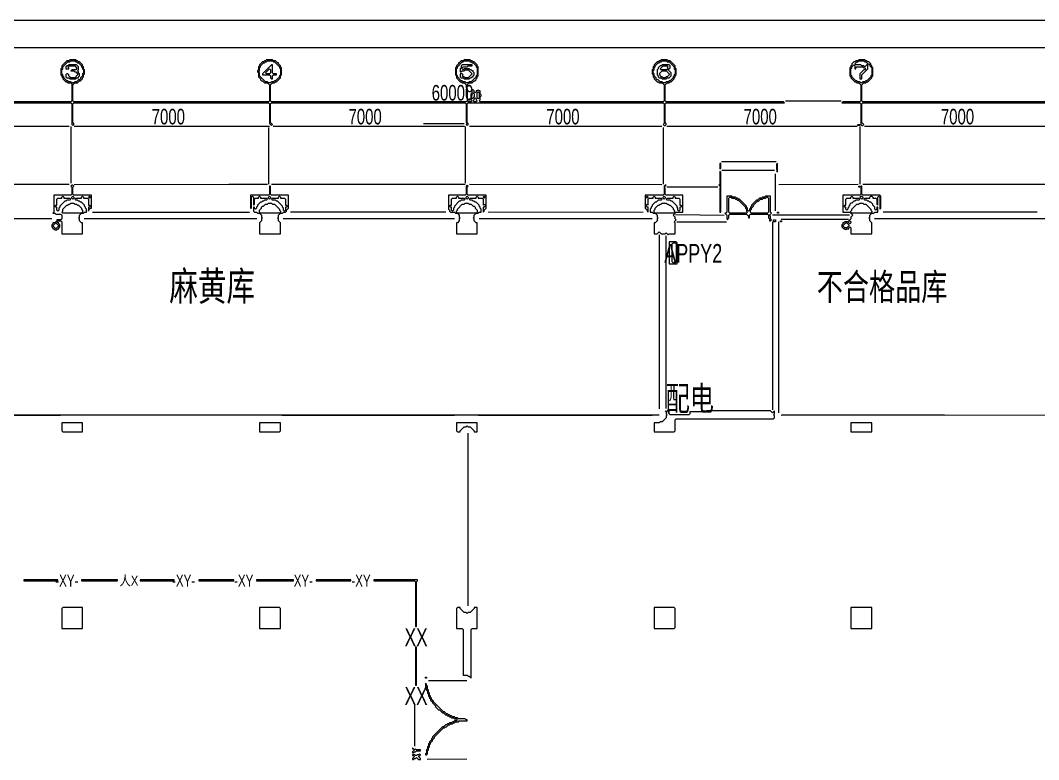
# Model space of a CAD drawing. Extents: x 67 to 3049, y 50 to 1736.
# Drawn here: x 1016 to 2041, y 992 to 1736 of the extents above; entities that cross this region are included whole.
import ezdxf

# ---------------------------------------------------------------- set-up
doc = ezdxf.new("R2010")
doc.units = 0
for name, color, linetype, lineweight in [('OCR_TEXT', 6, 'Continuous', 0), ('TRACE_STRAIGHT', 5, 'Continuous', 0), ('TRACE_TEXT_SYMBOL', 6, 'Continuous', 0)]:
    doc.layers.add(name, color=color, linetype=linetype, lineweight=lineweight)
doc.styles.add('wqy-unicode', font='wqy-unicode.lff')

msp = doc.modelspace()

# ---------------------------------------------------------------- linework, layer by layer
at = {"layer": 'TRACE_STRAIGHT', "color": 5}
for p, q in [((68.1, 1735.9), (3046.9, 1735.9)), ((138.1, 1708.7), (3020.6, 1708.7)), ((1786, 1655), (1842, 1655)), ((873.1, 1629.3), (1065.6, 1629.3)), ((1067, 1629), (1067, 1572)), ((1070.6, 1629.3), (1266.9, 1629.3)), ((1270.6, 1629.3), (1463.1, 1629.3)), ((1422, 1632), (1463, 1632)), ((1464, 1629), (1464, 1572)), ((1468.1, 1629.3), (1661.9, 1629.3)), ((1666.9, 1629.3), (1858.1, 1629.3)), ((1861, 1629), (1861, 1571)), ((1865.6, 1629.3), (2060.6, 1629.3)), ((1266, 1628), (1266, 1571)), ((1663, 1628), (1663, 1571)), ((1721.9, 1594), (1776.9, 1593.9)), ((1722, 1585), (1775, 1585)), ((1776.1, 1544.1), (1776.1, 1581.6)), ((873.1, 1570.9), (1065.6, 1570.9)), ((1070.6, 1570.8), (1264.4, 1570.9)), ((1226, 1571), (1265, 1571)), ((1269, 1571), (1464, 1571)), ((1468.1, 1570.9), (1661.9, 1570.8)), ((1666.9, 1568.3), (1718.1, 1568.4)), ((1779.4, 1570.8), (1859.4, 1570.9)), ((1864, 1571), (2060, 1571)), ((936.9, 1536.7), (1048.1, 1536.5)), ((1089, 1543), (1247, 1543)), ((1288.1, 1543.1), (1444.4, 1543.1)), ((1486.9, 1543.1), (1643.1, 1542.9)), ((1675.6, 1540.4), (1724.4, 1540)), ((1773.1, 1540.1), (1850.6, 1540.3)), ((1884.4, 1543.1), (2039.4, 1543.1)), ((1080.6, 1536.6), (1254.4, 1536.6)), ((1280.6, 1536.6), (1453.1, 1536.6)), ((1478.1, 1536.6), (1651.9, 1536.6)), ((1676.9, 1533.3), (1726.9, 1533.3)), ((1773, 1533), (1773, 1344)), ((1779, 1533), (1779, 1341)), ((1781.9, 1535.9), (1849.4, 1535.8)), ((1875.6, 1536.6), (2049.4, 1536.6)), ((1659, 1520), (1659, 1345)), ((1666, 1345.4), (1666.2, 1519.1)), ((872, 1339), (1659, 1339)), ((881.9, 1338.6), (1056.9, 1338.6)), ((1279.4, 1338.6), (1453.1, 1338.6)), ((1476.9, 1338.6), (1651.9, 1338.6)), ((1781.9, 1338.5), (2072.6, 1338.9)), ((1782, 1339), (1946, 1339)), ((1466.4, 1320.4), (1466.4, 1146.6)), ((1426.9, 1071.7), (1465.6, 1071.6)), ((1412.9, 1047.9), (1412.9, 1005.4)), ((1425.6, 992.6), (1465.6, 992.7))]:
    msp.add_line(p, q, dxfattribs=at)
at = {"layer": 'TRACE_TEXT_SYMBOL', "color": 6}
for points in [[(1260, 1694), (1257, 1691), (1257, 1690), (1256, 1689), (1256, 1686), (1255, 1685), (1255, 1684), (1256, 1683), (1256, 1679), (1258, 1677), (1258, 1676), (1259, 1675), (1260, 1675), (1262, 1673), (1265, 1673), (1267, 1671), (1267, 1655), (1266, 1654), (1070, 1654), (1069, 1655), (1069, 1671), (1071, 1673), (1074, 1673), (1076, 1675), (1077, 1675), (1079, 1677), (1079, 1678), (1080, 1679), (1080, 1681), (1081, 1682), (1081, 1686), (1080, 1687), (1080, 1689), (1079, 1690), (1079, 1691), (1076, 1694), (1075, 1694), (1074, 1695), (1073, 1695), (1072, 1696), (1066, 1696), (1065, 1695), (1063, 1695), (1058, 1690), (1058, 1688), (1057, 1687), (1057, 1681), (1058, 1680), (1058, 1679), (1059, 1678), (1059, 1677), (1062, 1674), (1063, 1674), (1064, 1673), (1067, 1673), (1068, 1672), (1068, 1655), (1067, 1654), (872, 1654)], [(1466, 1666), (1466, 1671), (1468, 1673), (1471, 1673), (1473, 1675), (1474, 1675), (1475, 1676), (1475, 1677), (1476, 1678), (1476, 1679), (1477, 1680), (1477, 1689), (1476, 1690), (1476, 1691), (1473, 1694), (1472, 1694), (1471, 1695), (1470, 1695), (1469, 1696), (1463, 1696), (1462, 1695), (1460, 1695), (1458, 1693), (1457, 1693), (1457, 1692), (1455, 1690), (1455, 1689), (1454, 1688), (1454, 1681), (1455, 1680), (1455, 1678), (1459, 1674), (1460, 1674), (1461, 1673), (1463, 1673), (1465, 1671), (1465, 1668), (1466, 1667), (1466, 1655), (1465, 1654), (1269, 1654), (1268, 1655), (1268, 1671), (1270, 1673), (1272, 1673), (1273, 1674), (1274, 1674), (1278, 1678), (1278, 1680), (1279, 1681), (1279, 1688), (1278, 1689), (1278, 1690), (1276, 1692), (1276, 1693), (1275, 1693), (1273, 1695), (1271, 1695), (1270, 1696), (1264, 1696), (1263, 1695), (1262, 1695), (1261, 1694), (1260, 1694)], [(1666, 1653), (1785, 1653), (1784, 1654), (1666, 1654), (1665, 1655), (1665, 1671), (1667, 1673), (1669, 1673), (1670, 1674), (1671, 1674), (1674, 1677), (1674, 1678), (1675, 1679), (1675, 1680), (1676, 1681), (1676, 1687), (1675, 1688), (1675, 1690), (1670, 1695), (1668, 1695), (1667, 1696), (1661, 1696), (1660, 1695), (1659, 1695), (1658, 1694), (1657, 1694), (1654, 1691), (1654, 1690), (1653, 1689), (1653, 1687), (1652, 1686), (1652, 1682), (1653, 1681), (1653, 1679), (1654, 1678), (1654, 1677), (1657, 1674), (1658, 1674), (1659, 1673), (1662, 1673), (1664, 1671), (1664, 1655), (1663, 1654), (1479, 1654), (1478, 1655), (1479, 1656), (1479, 1659), (1480, 1660), (1480, 1661), (1479, 1662), (1479, 1665), (1478, 1665), (1477, 1666), (1476, 1665), (1475, 1665), (1475, 1664), (1474, 1663), (1473, 1664), (1473, 1665), (1472, 1666), (1471, 1666), (1469, 1664), (1468, 1664), (1466, 1666)], [(1860, 1696), (1859, 1695), (1857, 1695), (1856, 1694), (1855, 1694), (1853, 1692), (1853, 1691), (1852, 1690), (1852, 1689), (1851, 1688), (1851, 1680), (1852, 1679), (1852, 1678), (1856, 1674), (1857, 1674), (1858, 1673), (1860, 1673), (1862, 1671), (1862, 1655), (1861, 1654), (1844, 1654), (1843, 1653), (1861, 1653), (1862, 1652), (1862, 1631), (1863, 1630), (1864, 1630), (1865, 1631), (1863, 1633), (1863, 1652), (1864, 1653), (2060, 1653)], [(2060, 1654), (1864, 1654), (1863, 1655), (1863, 1671), (1865, 1673), (1867, 1673), (1868, 1674), (1869, 1674), (1873, 1678), (1873, 1679), (1874, 1680), (1874, 1688), (1873, 1689), (1873, 1690), (1872, 1691), (1872, 1692), (1870, 1694), (1869, 1694), (1868, 1695), (1867, 1695), (1866, 1696), (1860, 1696)], [(872, 1653), (1067, 1653), (1068, 1652), (1068, 1631), (1069, 1630), (1070, 1631), (1070, 1632), (1069, 1633), (1069, 1652), (1070, 1653), (1266, 1653), (1267, 1652), (1267, 1632), (1269, 1630), (1270, 1631), (1268, 1633), (1268, 1652), (1269, 1653), (1464, 1653), (1465, 1652), (1465, 1633), (1466, 1632), (1465, 1631), (1466, 1630), (1467, 1631), (1467, 1632), (1466, 1633), (1466, 1652), (1467, 1653), (1663, 1653), (1664, 1652), (1664, 1632), (1663, 1631), (1664, 1630), (1665, 1630), (1666, 1631), (1666, 1632), (1665, 1633), (1665, 1652), (1666, 1653)], [(1068, 1570), (1067, 1569), (1068, 1568), (1068, 1561), (1067, 1560), (1050, 1560), (1050, 1543), (1049, 1542), (1051, 1542), (1052, 1541), (1057, 1541), (1058, 1540), (1058, 1536), (1057, 1535), (1053, 1535), (1053, 1534), (1051, 1532), (1049, 1532), (1049, 1531), (1048, 1530), (1048, 1528), (1049, 1527), (1049, 1526), (1050, 1526), (1051, 1525), (1053, 1525), (1054, 1526), (1055, 1526), (1055, 1527), (1056, 1528), (1056, 1530), (1055, 1531), (1055, 1532), (1054, 1532), (1053, 1533), (1054, 1534), (1057, 1534), (1058, 1533), (1058, 1521), (1079, 1521), (1079, 1532), (1078, 1532), (1076, 1534), (1076, 1536), (1075, 1537), (1076, 1538), (1076, 1540), (1078, 1542), (1080, 1542), (1081, 1543), (1083, 1543), (1083, 1546), (1082, 1547), (1082, 1548), (1081, 1549), (1081, 1550), (1078, 1553), (1077, 1553), (1076, 1554), (1075, 1554), (1074, 1555), (1072, 1555), (1071, 1556), (1072, 1557)], [(1072, 1557), (1078, 1557), (1078, 1558), (1079, 1559), (1080, 1558), (1080, 1557), (1084, 1557), (1085, 1556), (1085, 1550), (1086, 1550), (1087, 1549), (1086, 1548), (1085, 1548), (1085, 1544), (1085, 1545), (1087, 1547), (1088, 1547), (1088, 1560), (1070, 1560), (1069, 1561), (1069, 1568), (1070, 1569), (1069, 1570), (1068, 1570)], [(1466, 1570), (1465, 1569), (1465, 1561), (1464, 1560), (1447, 1560), (1447, 1546), (1448, 1545), (1448, 1544), (1449, 1543), (1453, 1543), (1454, 1542), (1456, 1542), (1458, 1540), (1458, 1538), (1459, 1537), (1458, 1536), (1458, 1534), (1456, 1532), (1455, 1532), (1455, 1521), (1476, 1521), (1476, 1532), (1475, 1532), (1473, 1534), (1473, 1536), (1472, 1537), (1473, 1538), (1473, 1540), (1475, 1542), (1477, 1542), (1478, 1543), (1480, 1543), (1480, 1546), (1479, 1547), (1479, 1548), (1478, 1549), (1478, 1550), (1475, 1553), (1474, 1553), (1473, 1554), (1472, 1554), (1471, 1555), (1469, 1555), (1468, 1556), (1469, 1557), (1475, 1557), (1475, 1558), (1476, 1559), (1477, 1558), (1477, 1557), (1481, 1557), (1482, 1556), (1482, 1550), (1483, 1551), (1484, 1550), (1484, 1549), (1483, 1548), (1482, 1548), (1482, 1543), (1483, 1544), (1483, 1545), (1485, 1547), (1485, 1560), (1467, 1560)], [(1467, 1560), (1466, 1561), (1466, 1568), (1467, 1569), (1466, 1570)], [(1665, 1570), (1664, 1569), (1664, 1561), (1663, 1560), (1645, 1560), (1645, 1547), (1647, 1545), (1647, 1544), (1648, 1543), (1648, 1548), (1647, 1548), (1646, 1549), (1646, 1550), (1647, 1551), (1648, 1550), (1648, 1556), (1649, 1557), (1653, 1557), (1653, 1558), (1654, 1559), (1655, 1558), (1655, 1557), (1661, 1557), (1662, 1556), (1661, 1555), (1658, 1555), (1656, 1553), (1655, 1553), (1652, 1550), (1652, 1549), (1651, 1548), (1651, 1547), (1650, 1546), (1650, 1543), (1652, 1543), (1653, 1542), (1655, 1542), (1657, 1540), (1657, 1538), (1658, 1537), (1657, 1536), (1657, 1534), (1655, 1532), (1654, 1532), (1654, 1521), (1657, 1521), (1659, 1523), (1661, 1521), (1665, 1521), (1666, 1522), (1668, 1520), (1669, 1521), (1675, 1521), (1675, 1532), (1674, 1533), (1676, 1535), (1675, 1536), (1675, 1538), (1673, 1540), (1676, 1543), (1683, 1543), (1683, 1560), (1666, 1560), (1665, 1561)], [(1665, 1561), (1665, 1567), (1664, 1568), (1666, 1570), (1665, 1570)], [(1862, 1569), (1862, 1561), (1861, 1560), (1844, 1560), (1844, 1543), (1851, 1543), (1854, 1540), (1852, 1538), (1852, 1536), (1849, 1533), (1846, 1533), (1845, 1532), (1844, 1532), (1844, 1531), (1843, 1530), (1843, 1528), (1845, 1526), (1846, 1526), (1847, 1525), (1848, 1526), (1850, 1526), (1850, 1527), (1851, 1528), (1852, 1527), (1852, 1521), (1873, 1521), (1873, 1532), (1871, 1534), (1871, 1536), (1870, 1537), (1871, 1538), (1871, 1540), (1873, 1542), (1875, 1542), (1876, 1543), (1879, 1543), (1879, 1548), (1878, 1548), (1878, 1546), (1877, 1545), (1876, 1546), (1876, 1548), (1874, 1550), (1874, 1551), (1872, 1553), (1871, 1553), (1870, 1554), (1869, 1554), (1868, 1555), (1866, 1555), (1865, 1556), (1866, 1557), (1871, 1557), (1871, 1558), (1872, 1559), (1873, 1559), (1874, 1558), (1874, 1557), (1877, 1557), (1878, 1556), (1878, 1551), (1879, 1550), (1879, 1558), (1880, 1559)], [(1880, 1559), (1881, 1558), (1881, 1546), (1882, 1547), (1882, 1559), (1881, 1560), (1864, 1560), (1863, 1561), (1863, 1569), (1862, 1569)], [(1424, 1069), (1424, 1066), (1425, 1065), (1425, 1062), (1426, 1061), (1426, 1059), (1427, 1058), (1427, 1056), (1428, 1055), (1428, 1054), (1429, 1053), (1429, 1052), (1431, 1050), (1431, 1049), (1434, 1046), (1434, 1045), (1437, 1042), (1438, 1042), (1441, 1039), (1442, 1039), (1444, 1037), (1445, 1037), (1446, 1036), (1447, 1036), (1448, 1035), (1449, 1035), (1450, 1034), (1452, 1034), (1453, 1033), (1455, 1033), (1456, 1032), (1455, 1031), (1453, 1031), (1452, 1030), (1451, 1030), (1450, 1029), (1448, 1029), (1447, 1028), (1446, 1028), (1445, 1027), (1444, 1027), (1442, 1025), (1441, 1025), (1431, 1015), (1431, 1014), (1430, 1013), (1430, 1012), (1428, 1010), (1428, 1009), (1427, 1008), (1427, 1006), (1426, 1005), (1426, 1003), (1425, 1002), (1425, 999), (1424, 998), (1424, 997), (1425, 997), (1426, 998), (1426, 1001), (1427, 1002), (1427, 1004), (1428, 1005), (1428, 1007)], [(1428, 1007), (1429, 1008), (1429, 1009), (1431, 1011), (1431, 1012), (1433, 1014), (1433, 1015), (1442, 1024), (1443, 1024), (1444, 1025), (1445, 1025), (1447, 1027), (1448, 1027), (1449, 1028), (1451, 1028), (1452, 1029), (1453, 1029), (1454, 1030), (1457, 1030), (1458, 1031), (1466, 1031), (1466, 1032), (1465, 1032), (1464, 1033), (1457, 1033), (1456, 1034), (1454, 1034), (1453, 1035), (1451, 1035), (1450, 1036), (1449, 1036), (1448, 1037), (1447, 1037), (1446, 1038), (1445, 1038), (1443, 1040), (1442, 1040), (1432, 1050), (1432, 1051), (1430, 1053), (1430, 1054), (1429, 1055), (1429, 1056), (1428, 1057), (1428, 1059), (1427, 1060), (1427, 1062), (1426, 1063), (1426, 1066), (1425, 1067), (1425, 1068), (1424, 1069)]]:
    msp.add_lwpolyline(points, dxfattribs=at)
for points in [[(1066, 1694), (1067, 1695), (1071, 1695), (1072, 1694), (1073, 1694), (1074, 1693), (1075, 1693), (1078, 1690), (1078, 1689), (1079, 1688), (1079, 1687), (1080, 1686), (1080, 1683), (1079, 1682), (1079, 1680), (1077, 1678), (1077, 1677), (1076, 1676), (1075, 1676), (1073, 1674), (1071, 1674), (1070, 1673), (1068, 1673), (1067, 1674), (1065, 1674), (1064, 1675), (1063, 1675), (1060, 1678), (1060, 1679), (1059, 1680), (1059, 1681), (1058, 1682), (1058, 1686), (1059, 1687), (1059, 1689), (1064, 1694)], [(1065, 1691), (1064, 1690), (1063, 1690), (1062, 1689), (1062, 1687), (1065, 1687), (1065, 1688), (1064, 1689), (1065, 1690), (1071, 1690), (1073, 1688), (1073, 1687), (1072, 1686), (1068, 1686), (1067, 1685), (1070, 1685), (1071, 1684), (1072, 1684), (1074, 1682), (1074, 1681), (1071, 1678), (1067, 1678), (1065, 1680), (1065, 1681), (1064, 1682), (1063, 1682), (1062, 1681), (1062, 1679), (1063, 1678), (1065, 1678), (1066, 1677), (1072, 1677), (1073, 1678), (1075, 1678), (1075, 1679), (1076, 1680), (1076, 1682), (1075, 1683), (1075, 1684), (1074, 1685), (1075, 1686), (1075, 1689), (1073, 1691)], [(1264, 1694), (1265, 1695), (1270, 1695), (1271, 1694), (1272, 1694), (1277, 1689), (1277, 1688), (1278, 1687), (1278, 1681), (1277, 1680), (1277, 1679), (1273, 1675), (1272, 1675), (1271, 1674), (1269, 1674), (1268, 1673), (1266, 1673), (1265, 1674), (1263, 1674), (1257, 1680), (1257, 1683), (1256, 1684), (1257, 1685), (1257, 1688), (1258, 1689), (1258, 1690), (1261, 1693), (1262, 1693), (1263, 1694)], [(1269, 1691), (1260, 1682), (1260, 1681), (1267, 1681), (1268, 1680), (1268, 1678), (1269, 1677), (1270, 1677), (1270, 1680), (1271, 1681), (1274, 1681), (1274, 1682), (1271, 1682), (1270, 1683), (1270, 1691)], [(1462, 1694), (1463, 1695), (1468, 1695), (1469, 1694), (1470, 1694), (1471, 1693), (1472, 1693), (1475, 1690), (1475, 1689), (1476, 1688), (1476, 1681), (1475, 1680), (1475, 1679), (1470, 1674), (1468, 1674), (1467, 1673), (1465, 1673), (1464, 1674), (1462, 1674), (1461, 1675), (1460, 1675), (1456, 1679), (1456, 1680), (1455, 1681), (1455, 1687), (1456, 1688), (1456, 1689), (1461, 1694)], [(1461, 1691), (1460, 1690), (1460, 1688), (1459, 1687), (1459, 1684), (1460, 1684), (1461, 1685), (1463, 1685), (1464, 1686), (1467, 1686), (1471, 1682), (1467, 1678), (1464, 1678), (1463, 1679), (1462, 1679), (1461, 1680), (1462, 1681), (1461, 1682), (1459, 1682), (1459, 1679), (1460, 1678), (1462, 1678), (1463, 1677), (1468, 1677), (1469, 1678), (1470, 1678), (1471, 1679), (1472, 1679), (1472, 1680), (1473, 1681), (1473, 1683), (1472, 1684), (1472, 1685), (1471, 1685), (1470, 1686), (1469, 1686), (1468, 1687), (1463, 1687), (1462, 1686), (1461, 1687), (1461, 1688), (1462, 1689), (1466, 1689), (1467, 1690), (1471, 1690), (1471, 1691)], [(1661, 1694), (1662, 1695), (1666, 1695), (1667, 1694), (1669, 1694), (1674, 1689), (1674, 1687), (1675, 1686), (1675, 1682), (1674, 1681), (1674, 1680), (1673, 1679), (1673, 1678), (1670, 1675), (1669, 1675), (1668, 1674), (1666, 1674), (1665, 1673), (1663, 1673), (1662, 1674), (1660, 1674), (1658, 1676), (1657, 1676), (1656, 1677), (1656, 1678), (1654, 1680), (1654, 1682), (1653, 1683), (1653, 1685), (1654, 1686), (1654, 1688), (1655, 1689), (1655, 1690), (1658, 1693), (1659, 1693), (1660, 1694)], [(1662, 1691), (1661, 1690), (1660, 1690), (1658, 1688), (1658, 1687), (1657, 1686), (1657, 1681), (1658, 1680), (1658, 1679), (1659, 1678), (1661, 1678), (1662, 1677), (1666, 1677), (1667, 1678), (1669, 1678), (1671, 1680), (1671, 1683), (1668, 1686), (1670, 1688), (1670, 1690), (1669, 1691)], [(1869, 1691), (1870, 1692), (1871, 1691), (1871, 1690), (1873, 1688), (1873, 1681), (1872, 1680), (1872, 1679), (1868, 1675), (1867, 1675), (1866, 1674), (1864, 1674), (1863, 1673), (1862, 1673), (1861, 1674), (1859, 1674), (1858, 1675), (1857, 1675), (1853, 1679), (1853, 1680), (1852, 1681), (1852, 1687), (1853, 1688), (1853, 1689), (1855, 1691), (1856, 1690), (1856, 1687), (1857, 1687), (1857, 1688), (1858, 1689), (1864, 1689), (1865, 1688), (1866, 1688), (1867, 1687), (1866, 1686), (1865, 1686), (1861, 1682), (1861, 1677), (1863, 1677), (1863, 1681), (1869, 1687)], [(1859, 1694), (1860, 1695), (1865, 1695), (1866, 1694), (1867, 1694), (1869, 1692), (1866, 1689), (1865, 1690), (1863, 1690), (1862, 1691), (1857, 1691), (1856, 1692), (1858, 1694)], [(1267, 1687), (1268, 1686), (1268, 1683), (1267, 1682), (1264, 1682), (1263, 1683)], [(1662, 1685), (1666, 1685), (1669, 1682), (1669, 1681), (1667, 1679), (1666, 1679), (1665, 1678), (1663, 1678), (1662, 1679), (1661, 1679), (1660, 1680), (1660, 1681), (1659, 1682)], [(1663, 1690), (1667, 1690), (1668, 1689), (1667, 1688), (1668, 1687), (1667, 1686), (1661, 1686), (1660, 1687)], [(1470, 1662), (1471, 1663), (1472, 1663), (1473, 1662), (1473, 1659), (1471, 1657), (1470, 1658)], [(1476, 1663), (1477, 1664), (1478, 1663), (1478, 1658), (1477, 1657), (1476, 1658)], [(1468, 1657), (1469, 1657), (1471, 1655), (1470, 1654), (1467, 1654), (1466, 1655)], [(1473, 1657), (1474, 1658), (1475, 1657), (1475, 1656), (1476, 1655), (1475, 1654), (1473, 1654), (1472, 1655), (1473, 1656)], [(1859, 1631), (1861, 1631), (1861, 1630), (1859, 1630)], [(1720, 1592), (1720, 1586), (1721, 1587), (1721, 1592)], [(1778, 1592), (1777, 1591), (1777, 1586), (1778, 1585), (1777, 1584), (1778, 1583)], [(1720, 1584), (1720, 1571), (1719, 1570), (1721, 1568), (1720, 1567), (1720, 1543), (1721, 1543), (1721, 1583)], [(1267, 1569), (1267, 1561), (1266, 1560), (1248, 1560), (1248, 1547), (1249, 1547), (1249, 1558), (1250, 1559), (1251, 1558), (1251, 1550), (1252, 1551), (1252, 1556), (1253, 1557), (1256, 1557), (1256, 1558), (1257, 1559), (1258, 1558), (1258, 1557), (1264, 1557), (1265, 1556), (1264, 1555), (1262, 1555), (1261, 1554), (1260, 1554), (1259, 1553), (1258, 1553), (1255, 1550), (1255, 1549), (1254, 1548), (1254, 1547), (1253, 1546), (1252, 1547), (1252, 1548), (1251, 1548), (1251, 1544), (1252, 1543), (1254, 1543), (1255, 1542), (1257, 1542), (1259, 1540), (1259, 1538), (1260, 1537), (1259, 1536), (1259, 1534), (1257, 1532), (1257, 1521), (1278, 1521), (1278, 1532), (1276, 1534), (1276, 1536), (1275, 1537), (1276, 1538), (1276, 1540), (1278, 1542), (1280, 1542), (1281, 1543), (1283, 1543), (1284, 1544), (1284, 1545), (1286, 1547), (1286, 1560), (1269, 1560), (1268, 1561), (1268, 1569)], [(1860, 1569), (1861, 1569), (1861, 1568), (1860, 1568)], [(1058, 1558), (1059, 1559), (1060, 1558), (1060, 1557), (1066, 1557), (1067, 1556), (1066, 1555), (1063, 1555), (1062, 1554), (1061, 1554), (1056, 1549), (1056, 1548), (1055, 1547), (1055, 1545), (1054, 1544), (1053, 1545), (1053, 1548), (1052, 1548), (1051, 1549), (1052, 1550), (1053, 1550), (1053, 1556), (1054, 1557), (1058, 1557)], [(1068, 1558), (1069, 1559), (1070, 1558), (1070, 1557), (1069, 1556), (1068, 1557)], [(1085, 1558), (1086, 1559), (1087, 1558), (1086, 1557)], [(1266, 1558), (1267, 1559), (1268, 1558), (1268, 1557), (1267, 1556), (1266, 1557)], [(1276, 1558), (1277, 1559), (1278, 1558), (1278, 1557), (1282, 1557), (1283, 1556), (1283, 1550), (1284, 1550), (1285, 1549), (1284, 1548), (1283, 1548), (1283, 1545), (1282, 1544), (1281, 1545), (1281, 1547), (1280, 1548), (1280, 1549), (1275, 1554), (1274, 1554), (1273, 1555), (1270, 1555), (1269, 1556), (1270, 1557), (1276, 1557)], [(1455, 1558), (1456, 1559), (1457, 1558), (1457, 1557), (1463, 1557), (1464, 1556), (1463, 1555), (1460, 1555), (1459, 1554), (1458, 1554), (1453, 1549), (1453, 1548), (1452, 1547), (1452, 1545), (1451, 1544), (1450, 1545), (1450, 1548), (1449, 1548), (1448, 1549), (1449, 1550), (1450, 1550), (1450, 1556), (1451, 1557), (1455, 1557)], [(1465, 1558), (1466, 1559), (1467, 1558), (1467, 1557), (1466, 1556), (1465, 1557)], [(1482, 1558), (1483, 1559), (1484, 1558), (1483, 1557)], [(1646, 1558), (1647, 1559), (1648, 1558), (1647, 1557)], [(1663, 1558), (1664, 1559), (1665, 1558), (1665, 1557), (1664, 1556), (1663, 1557)], [(1673, 1558), (1674, 1559), (1675, 1558), (1675, 1557), (1679, 1557), (1680, 1556), (1680, 1550), (1681, 1550), (1682, 1549), (1681, 1548), (1680, 1548), (1680, 1545), (1679, 1544), (1678, 1545), (1678, 1547), (1677, 1548), (1677, 1549), (1672, 1554), (1671, 1554), (1670, 1555), (1667, 1555), (1666, 1556), (1667, 1557), (1673, 1557)], [(1727, 1559), (1727, 1543), (1726, 1542), (1725, 1542), (1727, 1540), (1727, 1536), (1728, 1535), (1728, 1536), (1729, 1537), (1729, 1540), (1730, 1541), (1747, 1541), (1749, 1539), (1749, 1537), (1750, 1537), (1750, 1540), (1751, 1541), (1768, 1541), (1769, 1540), (1769, 1537), (1770, 1536), (1770, 1534), (1771, 1534), (1772, 1535), (1771, 1536), (1771, 1539), (1770, 1540), (1772, 1542), (1771, 1543), (1771, 1559), (1766, 1559), (1765, 1558), (1763, 1558), (1762, 1557), (1760, 1557), (1758, 1555), (1757, 1555), (1752, 1550), (1752, 1549), (1751, 1548), (1751, 1547), (1750, 1546), (1750, 1545), (1749, 1544), (1748, 1545), (1748, 1547), (1747, 1548), (1747, 1549), (1740, 1556), (1739, 1556), (1738, 1557), (1737, 1557), (1736, 1558), (1733, 1558), (1732, 1559)], [(1729, 1557), (1730, 1558), (1731, 1558), (1732, 1557), (1735, 1557), (1736, 1556), (1737, 1556), (1738, 1555), (1739, 1555), (1746, 1548), (1746, 1547), (1747, 1546), (1747, 1544), (1748, 1543), (1747, 1542), (1730, 1542), (1729, 1543)], [(1766, 1557), (1767, 1558), (1768, 1558), (1769, 1557), (1769, 1543), (1768, 1542), (1752, 1542), (1751, 1543), (1751, 1545), (1752, 1546), (1752, 1547), (1754, 1549), (1754, 1550), (1758, 1554), (1759, 1554), (1761, 1556), (1763, 1556), (1764, 1557)], [(1852, 1558), (1853, 1559), (1854, 1558), (1854, 1557), (1860, 1557), (1861, 1556), (1860, 1555), (1857, 1555), (1856, 1554), (1855, 1554), (1853, 1552), (1852, 1552), (1851, 1551), (1851, 1550), (1850, 1549), (1850, 1548), (1849, 1547), (1849, 1546), (1848, 1545), (1847, 1546), (1847, 1548), (1846, 1548), (1845, 1549), (1846, 1550), (1847, 1550), (1847, 1556), (1848, 1557), (1852, 1557)], [(1861, 1558), (1862, 1559), (1863, 1559), (1864, 1558), (1864, 1557), (1863, 1556)], [(1066, 1551), (1067, 1552), (1070, 1552), (1071, 1551), (1073, 1551), (1074, 1550), (1075, 1550), (1078, 1547), (1078, 1546), (1079, 1545), (1079, 1543), (1078, 1542), (1059, 1542), (1058, 1543), (1059, 1544), (1059, 1546), (1063, 1550), (1064, 1550), (1065, 1551)], [(1265, 1551), (1266, 1552), (1269, 1552), (1270, 1551), (1272, 1551), (1277, 1546), (1277, 1545), (1278, 1544), (1278, 1543), (1277, 1542), (1258, 1542), (1257, 1543), (1257, 1545), (1259, 1547), (1259, 1548), (1260, 1549), (1261, 1549), (1263, 1551)], [(1463, 1551), (1464, 1552), (1467, 1552), (1468, 1551), (1470, 1551), (1472, 1549), (1473, 1549), (1474, 1548), (1474, 1547), (1476, 1545), (1476, 1543), (1475, 1542), (1456, 1542), (1455, 1543), (1455, 1544), (1456, 1545), (1456, 1546), (1461, 1551)], [(1661, 1551), (1662, 1552), (1666, 1552), (1667, 1551), (1668, 1551), (1669, 1550), (1670, 1550), (1673, 1547), (1673, 1546), (1674, 1545), (1674, 1544), (1675, 1543), (1674, 1542), (1655, 1542), (1654, 1543), (1654, 1545), (1655, 1546), (1655, 1547), (1658, 1550), (1659, 1550), (1660, 1551)], [(1860, 1551), (1861, 1552), (1864, 1552), (1865, 1551), (1867, 1551), (1872, 1546), (1872, 1545), (1873, 1544), (1873, 1543), (1872, 1542), (1853, 1542), (1852, 1543), (1852, 1544), (1853, 1545), (1853, 1546), (1858, 1551)], [(1778, 1543), (1779, 1543), (1779, 1542), (1778, 1542)], [(1052, 1532), (1055, 1529), (1052, 1526), (1049, 1529)], [(1774, 1535), (1776, 1535), (1776, 1533), (1774, 1533)], [(1781, 1534), (1782, 1534), (1782, 1533), (1781, 1533)], [(1847, 1532), (1848, 1532), (1850, 1530), (1850, 1529), (1848, 1527), (1846, 1527), (1844, 1529)], [(1849, 1533), (1850, 1534), (1851, 1534), (1852, 1533), (1852, 1532), (1851, 1531)], [(1669, 1513), (1669, 1491), (1677, 1491), (1677, 1512), (1676, 1513)], [(1672, 1511), (1673, 1512), (1675, 1512), (1676, 1511), (1676, 1493), (1675, 1492), (1673, 1492), (1672, 1493)], [(1668, 1344), (1666, 1342), (1665, 1343), (1666, 1342), (1666, 1340), (1667, 1339), (1666, 1338), (1666, 1336), (1662, 1332), (1660, 1332), (1659, 1331), (1654, 1331), (1654, 1322), (1674, 1322), (1675, 1323), (1675, 1334), (1676, 1335), (1774, 1335), (1775, 1336), (1775, 1338), (1774, 1339), (1775, 1340), (1775, 1343), (1773, 1341), (1771, 1343), (1707, 1343), (1706, 1342), (1690, 1342), (1690, 1340), (1689, 1339), (1670, 1339), (1669, 1340), (1669, 1343)], [(1058, 1331), (1058, 1323), (1059, 1322), (1079, 1322), (1079, 1331)], [(1257, 1331), (1257, 1322), (1277, 1322), (1278, 1323), (1278, 1331)], [(1455, 1331), (1455, 1323), (1456, 1322), (1459, 1322), (1459, 1323), (1463, 1327), (1465, 1327), (1466, 1328), (1467, 1327), (1469, 1327), (1473, 1323), (1473, 1322), (1476, 1322), (1476, 1331)], [(1852, 1331), (1852, 1322), (1873, 1322), (1873, 1331)], [(1020, 1173), (1020, 1172), (1054, 1172), (1054, 1173)], [(1078, 1173), (1078, 1172), (1114, 1172), (1114, 1173)], [(1137, 1173), (1137, 1172), (1171, 1172), (1171, 1173)], [(1196, 1173), (1196, 1172), (1231, 1172), (1231, 1173)], [(1254, 1173), (1254, 1172), (1291, 1172), (1291, 1173)], [(1314, 1173), (1314, 1172), (1349, 1172), (1349, 1173)], [(1372, 1173), (1372, 1172), (1413, 1172), (1414, 1171), (1414, 1126), (1415, 1126), (1415, 1171), (1416, 1172), (1416, 1173)], [(1059, 1145), (1058, 1144), (1058, 1124), (1079, 1124), (1079, 1145)], [(1257, 1145), (1257, 1124), (1278, 1124), (1278, 1144), (1277, 1145)], [(1456, 1145), (1455, 1144), (1455, 1124), (1461, 1124), (1462, 1123), (1462, 1077), (1466, 1077), (1467, 1076), (1468, 1076), (1470, 1074), (1470, 1123), (1471, 1124), (1476, 1124), (1476, 1145), (1473, 1145), (1473, 1144), (1469, 1140), (1467, 1140), (1466, 1139), (1465, 1140), (1463, 1140), (1459, 1144), (1459, 1145)], [(1654, 1145), (1654, 1124), (1674, 1124), (1675, 1125), (1675, 1144), (1674, 1145)], [(1852, 1145), (1852, 1124), (1873, 1124), (1873, 1145)], [(1414, 1105), (1414, 1067), (1415, 1067), (1415, 1105)], [(1424, 1075), (1425, 1075), (1425, 1074), (1424, 1074)], [(1411, 1004), (1411, 1003), (1412, 1003), (1413, 1002), (1411, 1000), (1411, 999), (1412, 999), (1413, 1000), (1414, 1000), (1415, 1001), (1419, 1001), (1419, 1002), (1415, 1002), (1414, 1003), (1413, 1002)], [(1418, 998), (1417, 997), (1416, 997), (1415, 996), (1414, 996), (1413, 997), (1411, 997), (1411, 996), (1412, 996), (1413, 995), (1411, 993), (1411, 992), (1412, 992), (1413, 993), (1414, 993), (1415, 994), (1417, 992), (1419, 992), (1419, 993), (1417, 995), (1419, 997)]]:
    msp.add_lwpolyline(points, close=True, dxfattribs=at)

# ---------------------------------------------------------------- texts
at = {"layer": 'OCR_TEXT', "color": 6, "style": 'wqy-unicode'}
for s, height, width, p in [('60000', 15.62, 0.72, (1430.2, 1655.2)), ('7000', 15.62, 0.72, (1148.5, 1631.2)), ('7000', 15.62, 0.72, (1346.5, 1631.2)), ('7000', 15.62, 0.72, (1545.5, 1631.2)), ('7000', 15.62, 0.72, (1744, 1631.2)), ('7000', 15.62, 0.72, (1942.5, 1631.2)), ('APPY2', 18.81, 0.72, (1664.1, 1492)), ('麻黄库', 29.26, 0.72, (1166.2, 1453.8)), ('不合格品库', 26.77, 0.72, (1817.6, 1454.4)), ('配电', 24.73, 0.72, (1665.6, 1343.1)), ('人X', 9.78, 0.861827, (1116, 1167.2)), ('-XY-', 12.05, 0.72, (1051.5, 1166)), ('-XY-', 12.05, 0.72, (1169, 1166)), ('-XY', 12.05, 0.72, (1231.4, 1166)), ('XY-', 12.05, 0.72, (1291.4, 1166)), ('-XY', 12.05, 0.72, (1349.4, 1166)), ('XX', 18.08, 0.72, (1402.9, 1106)), ('XX', 18.08, 0.72, (1402.9, 1047))]:
    msp.add_text(s, height=height, dxfattribs=dict(at, width=width)).set_placement(p)

doc.saveas('drawing.dxf')
